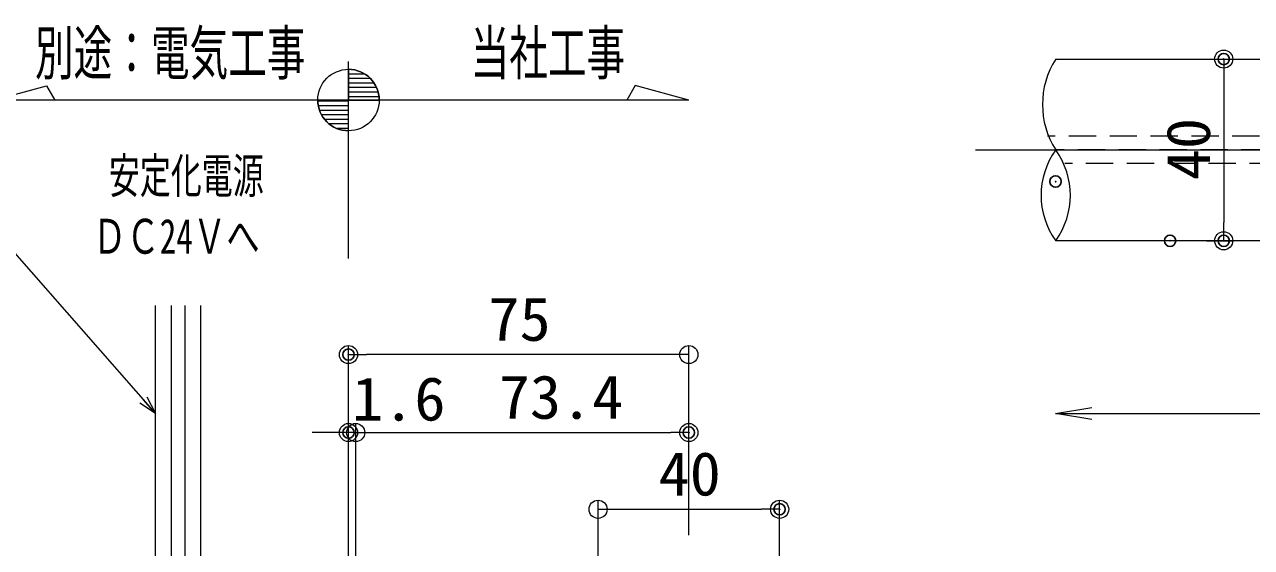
# Model space of a CAD drawing. Units: millimetres, scale not verified. Extents: x -1002 to 998, y -692 to 692.
# Drawn here: x -618.4 to -348.1, y -508.3 to -393.2 of the extents above; entities that cross this region are included whole.
import ezdxf
from ezdxf.enums import TextEntityAlignment as Align

# ---------------------------------------------------------------- set-up
doc = ezdxf.new("R2010")
doc.units = ezdxf.units.MM
doc.header["$LTSCALE"] = 5
doc.header["$PDMODE"] = 32
doc.header["$PDSIZE"] = 2.5
doc.linetypes.add('DASHED1', pattern=[1.8, 1.2, -0.6])
for name, color, linetype, lineweight in [('0-2_center', 5, 'Continuous', 9), ('0-3_1', 3, 'Continuous', 9), ('0-4_sunpou', 1, 'Continuous', 9), ('0-5_0', 7, 'Continuous', 9), ('0-8_2', 4, 'Continuous', 9), ('0-A_GRE_SSD', 134, 'DASHED1', 9), ('1-A_3', 2, 'Continuous', 9), ('2-1_08文字', 2, 'Continuous', 9)]:
    doc.layers.add(name, color=color, linetype=linetype, lineweight=lineweight)
doc.layers.add('0-6_DEFPOINTS', color=7, linetype='Continuous')
doc.styles.add('ＭＳ ゴシック', font='')
doc.styles.get('ＭＳ ゴシック').set_extended_font_data('MS Gothic')

# ---------------------------------------------------------------- blocks, each defined once
blk = doc.blocks.new('_ORIGIN')
at = {"layer": '0-5_0', "color": 1}
blk.add_line((0, 0), (-5, 0), dxfattribs=at)
blk.add_circle((0, 0), 2.5, dxfattribs=at)
blk = doc.blocks.new('_OPEN')
at = {"layer": '0-5_0', "color": 1}
blk.add_line((0, 0), (-5, 0), dxfattribs=at)
blk.add_lwpolyline([(-5, 0.833), (0, 0), (-5, -0.833)], dxfattribs=at)
blk = doc.blocks.new('_Open30')
at = {"layer": '0-4_sunpou', "color": 7}
blk.add_line((0, 0), (-5, 0), dxfattribs=at)
blk.add_lwpolyline([(-5, 1.34), (0, 0), (-5, -1.34)], dxfattribs=at)

msp = doc.modelspace()

# ---------------------------------------------------------------- linework, layer by layer
at = {"layer": '0-2_center'}
msp.add_line((-408.893, -420.82), (456.144, -420.82), dxfattribs=at)
at = {"layer": '0-3_1'}
for p, q in [((-391.237, -400.82), (105.67, -400.82)), ((105.67, -440.82), (-391.237, -440.82))]:
    msp.add_line(p, q, dxfattribs=at)
at = {"layer": '0-4_sunpou'}
for p, q in [((-362.208, -400.82), (-356.208, -400.82)), ((-354.208, -404.82), (-354.208, -436.82)), ((-358.035, -440.82), (-352.208, -440.82)), ((-547.069, -505.648), (-547.069, -463.878)), ((-472.069, -505.648), (-472.069, -463.878)), ((-476.069, -465.878), (-543.069, -465.878)), ((-547.069, -551.033), (-547.069, -481.046)), ((-545.469, -551.533), (-545.469, -481.046)), ((-545.469, -551.533), (-545.469, -481.046)), ((-472.069, -504.285), (-472.069, -481.046)), ((-383.266, -478.828), (-79.487, -478.828)), ((-551.069, -483.046), (-555.069, -483.046)), ((-545.469, -483.046), (-547.069, -483.046)), ((-541.469, -483.046), (-476.069, -483.046)), ((-541.469, -483.046), (-537.469, -483.046)), ((-492.069, -526.533), (-492.069, -497.939)), ((-488.069, -499.939), (-456.069, -499.939)), ((-452.069, -526.533), (-452.069, -497.939))]:
    msp.add_line(p, q, dxfattribs=at)
at = {"layer": '0-5_0'}
for p, q in [((-589.569, -574.359), (-589.569, -455.071)), ((-579.569, -574.359), (-579.569, -455.071))]:
    msp.add_line(p, q, dxfattribs=at)
at = {"layer": '0-5_0', "color": 1}
for p, q in [((-586.069, -630.446), (-586.069, -455.071)), ((-583.069, -630.446), (-583.069, -455.071))]:
    msp.add_line(p, q, dxfattribs=at)
at = {"layer": '0-6_DEFPOINTS'}
for p in [(-354.208, -400.82), (-391.266, -427.771), (-366.035, -440.82), (-354.208, -440.82), (-547.069, -465.878), (-547.069, -483.046), (-472.069, -483.046), (-452.069, -499.939)]:
    msp.add_point(p, dxfattribs=at)
at = {"layer": '0-8_2'}
for centre, radius, start, end in [((-375.499, -410.82), 18.647, 147.56842, 212.43158), ((-377.369, -430.82), 17.097, 144.20426, 215.79574), ((-405.104, -430.82), 17.097, 324.20426, 35.79574)]:
    msp.add_arc(centre, radius, start, end, dxfattribs=at)
at = {"layer": '0-A_GRE_SSD'}
for p, q in [((103.682, -417.82), (-393.009, -417.82)), ((105.67, -420.82), (-391.237, -420.82)), ((107.442, -423.82), (-389.249, -423.82))]:
    msp.add_line(p, q, dxfattribs=at)
at = {"layer": '1-A_3'}
for p, q in [((-547.069, -444.722), (-547.069, -401.334)), ((-547.069, -403.064), (-547.069, -409.837)), ((-546.504, -403.109), (-547.069, -403.109)), ((-543.495, -404.109), (-547.069, -404.109)), ((-542.229, -405.109), (-547.069, -405.109)), ((-541.435, -406.109), (-547.069, -406.109)), ((-540.892, -407.109), (-547.069, -407.109)), ((-540.541, -408.109), (-547.069, -408.109)), ((-547.069, -410.109), (-553.82, -410.109)), ((-540.354, -409.109), (-547.069, -409.109)), ((-547.069, -409.837), (-540.297, -409.837)), ((-547.069, -411.109), (-553.707, -411.109)), ((-547.069, -412.109), (-553.436, -412.109)), ((-547.069, -413.109), (-552.982, -413.109)), ((-547.069, -414.109), (-552.299, -414.109)), ((-547.069, -415.109), (-551.292, -415.109)), ((-547.069, -416.109), (-549.569, -416.109))]:
    msp.add_line(p, q, dxfattribs=at)
for points in [[(-472.061, -409.837), (-625.261, -409.837), (-613.599, -406.712), (-611.794, -409.837)], [(-472.061, -409.837), (-483.917, -406.66), (-485.751, -409.837)], [(-547.069, -416.609), (-547.069, -409.837), (-553.841, -409.837)]]:
    msp.add_lwpolyline(points, dxfattribs=at)
msp.add_circle((-547.069, -409.837), 6.772, dxfattribs=at)
for start, end in [(0, 90), (180, 270)]:
    msp.add_arc((-547.069, -409.837), 6.772, start, end, dxfattribs=at)
at = {"layer": '2-1_08文字', "color": 1}
msp.add_lwpolyline([(-621.667, -443.497), (-620.667, -443.497), (-590.242, -478.093)], dxfattribs=at)

# ---------------------------------------------------------------- block references
at = {"layer": '0-4_sunpou'}
for name, p, xscale, yscale, rotation in [('_ORIGIN', (-354.208, -400.82), 0.8, 0.8, 90), ('_ORIGIN', (-354.208, -440.82), 0.8, 0.8, 270), ('_ORIGIN', (-547.069, -465.878), 0.8, 0.8, 180), ('_OPEN', (-391.266, -478.828), 1.6, 1.6, 180), ('_ORIGIN', (-545.469, -483.046), 0.8, 0.8, 180), ('_ORIGIN', (-545.469, -483.046), 0.8, 0.8, 180), ('_ORIGIN', (-492.069, -499.939), 0.8, 0.8, 180)]:
    msp.add_blockref(name, p, dxfattribs=dict(at, xscale=xscale, yscale=yscale, rotation=rotation))
at = {"layer": '0-4_sunpou', "xscale": 0.8, "yscale": 0.8}
for p in [(-472.069, -465.878), (-547.069, -483.046), (-472.069, -483.046), (-452.069, -499.939)]:
    msp.add_blockref('_ORIGIN', p, dxfattribs=at)
at = {"layer": '2-1_08文字', "xscale": 0.8, "yscale": 0.8, "rotation": 312.2509}
msp.add_blockref('_Open30', (-589.569, -478.833), dxfattribs=at)

# ---------------------------------------------------------------- texts
at = {"layer": '0-4_sunpou', "color": 2, "style": 'ＭＳ ゴシック', "width": 1.05}
msp.add_text('40', height=9.604, rotation=90, dxfattribs=at).set_placement((-354.358, -427.486), align=Align.BOTTOM_LEFT)
for s, p in [('75', (-516.236, -465.728)), ('1.6', (-546.274, -483.29)), ('73.4', (-513.949, -482.896)), ('40', (-478.736, -499.789))]:
    msp.add_text(s, height=9.604, dxfattribs=at).set_placement(p, align=Align.BOTTOM_LEFT)
at = {"layer": '0-5_0', "color": 2, "style": 'ＭＳ ゴシック'}
for s, height, width, p in [('別途：電気工事', 9.604, 0.65, (-616.147, -407.137)), ('当社工事', 9.604, 0.65, (-520.152, -407.1)), ('安定化電源', 7.697, 0.65, (-599.869, -432.657)), ('ＤＣ24Ｖへ', 7.697, 0.7, (-603.375, -445.99))]:
    msp.add_text(s, height=height, dxfattribs=dict(at, width=width)).set_placement(p, align=Align.BOTTOM_LEFT)

doc.saveas('drawing.dxf')
